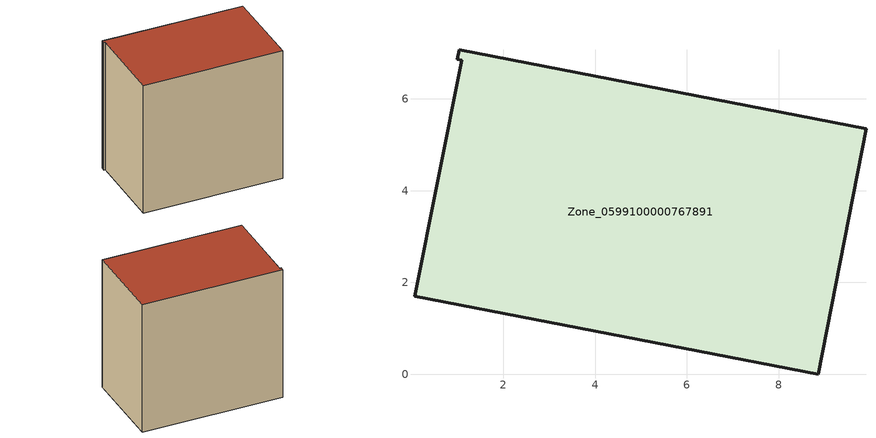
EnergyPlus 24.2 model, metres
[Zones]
Zone_0599100000767891
 floor ground (C_G): 0.06,1.7 1.09,6.84 1,6.87 1.03,7.07 9.91,5.36 8.87,0 z0
 wall outside (C_F): 8.87,0 9.91,5.36 1.03,7.07 1,6.87 1.09,6.84 0.06,1.7 8.87,0 z0:8.73
 roof outside (C_R): 1.09,6.84 0.06,1.7 8.87,0 9.91,5.36 1.03,7.07 1,6.87 z8.73
[BUILDING]
Pand.0599100000767891: North Axis=0; Terrain=City; Loads Convergence Tolerance Value=0.04; Temperature Convergence Tolerance Value=0.4; Solar Distribution=FullExterior; Maximum Number of Warmup Days=25; Minimum Number of Warmup Days=1
[Site:Location]
Rotterdam.The.Hague.AP_ZH_NLD Design_Conditions: Latitude=51.96; Longitude=4.45; Time Zone=1; Elevation=-4.5
[SITE:GROUNDTEMPERATURE:BUILDINGSURFACE]
18, 18, 18, 18, 18, 18, 18, 18, 18, 18, 18, 18
[MATERIAL] Thermal Absorptance=0.9; Solar Absorptance=0.7; Visible Absorptance=0.7
Name | Roughness | Thickness | Conductivity | Density | Specific Heat
G.TI.2006-2014 | MediumSmooth | 0.15 | 0.06 | 540 | 1210
F.TI.2006-2014 | Rough | 0.3 | 0.12 | 1920 | 840
R.TI.2006-2014 | MediumRough | 0.2 | 0.08 | 1500 | 1000
[CONSTRUCTION]
C_G: G.TI.2006-2014
C_F: F.TI.2006-2014
C_R: R.TI.2006-2014
[ZONE]
Zone_0599100000767891: Type=1; Multiplier=1; Ceiling Height=Autocalculate; Volume=Autocalculate; Floor Area=autocalculate; Part of Total Floor Area=Yes
[ZONEINFILTRATION:DESIGNFLOWRATE]
Infil_Zone_0599100000767891: Zone or ZoneList or Space or SpaceList=Zone_0599100000767891; Schedule=AlwaysOn; Design Flow Rate Calculation Method=Flow/Area; Flow Rate per Floor Area=0.0015; Constant Term Coefficient=1; Temperature Term Coefficient=0; Velocity Term Coefficient=0; Velocity Squared Term Coefficient=0
[HVACTEMPLATE:ZONE:IDEALLOADSAIRSYSTEM]
Zone_0599100000767891: Maximum Heating Supply Air Temperature=50; Minimum Cooling Supply Air Temperature=13; Maximum Heating Supply Air Humidity Ratio=0.0156; Minimum Cooling Supply Air Humidity Ratio=0.0077; Heating Limit=NoLimit; Cooling Limit=NoLimit; Dehumidification Control Type=ConstantSensibleHeatRatio; Cooling Sensible Heat Ratio=0.7; Dehumidification Setpoint=60; Humidification Control Type=None; Humidification Setpoint=30; Outdoor Air Method=None; Outdoor Air Flow Rate per Person=0.00944; Outdoor Air Flow Rate per Zone Floor Area=0; Outdoor Air Flow Rate per Zone=0; Demand Controlled Ventilation Type=None; Outdoor Air Economizer Type=NoEconomizer; Heat Recovery Type=None; Sensible Heat Recovery Effectiveness=0.7; Latent Heat Recovery Effectiveness=0.65
[ZONECONTROL:THERMOSTAT]
ThermostatControl_Zone_0599100000767891: Zone or ZoneList=Zone_0599100000767891; Control Type Schedule=DualSetpointControlType; Control 1=Thermostat_Zone_0599100000767891; Temperature Difference Between Cutout And Setpoint=0
[THERMOSTATSETPOINT:DUALSETPOINT]
Thermostat_Zone_0599100000767891: Heating Setpoint Temperature Schedule=HeatingSetpoint_Zone_0599100000767891; Cooling Setpoint Temperature Schedule=CoolingSetpoint_Zone_0599100000767891
[SCHEDULE:COMPACT]
HeatingSetpoint_Zone_0599100000767891: Through: 12/31, For: AllDays, Until: 24:00, 21
CoolingSetpoint_Zone_0599100000767891: Through: 12/31, For: AllDays, Until: 24:00, 24
DualSetpointControlType: Through: 12/31, For: AllDays, Until: 24:00, 4
AlwaysOn: Through: 12/31, For: AllDays, Until: 24:00, 1
